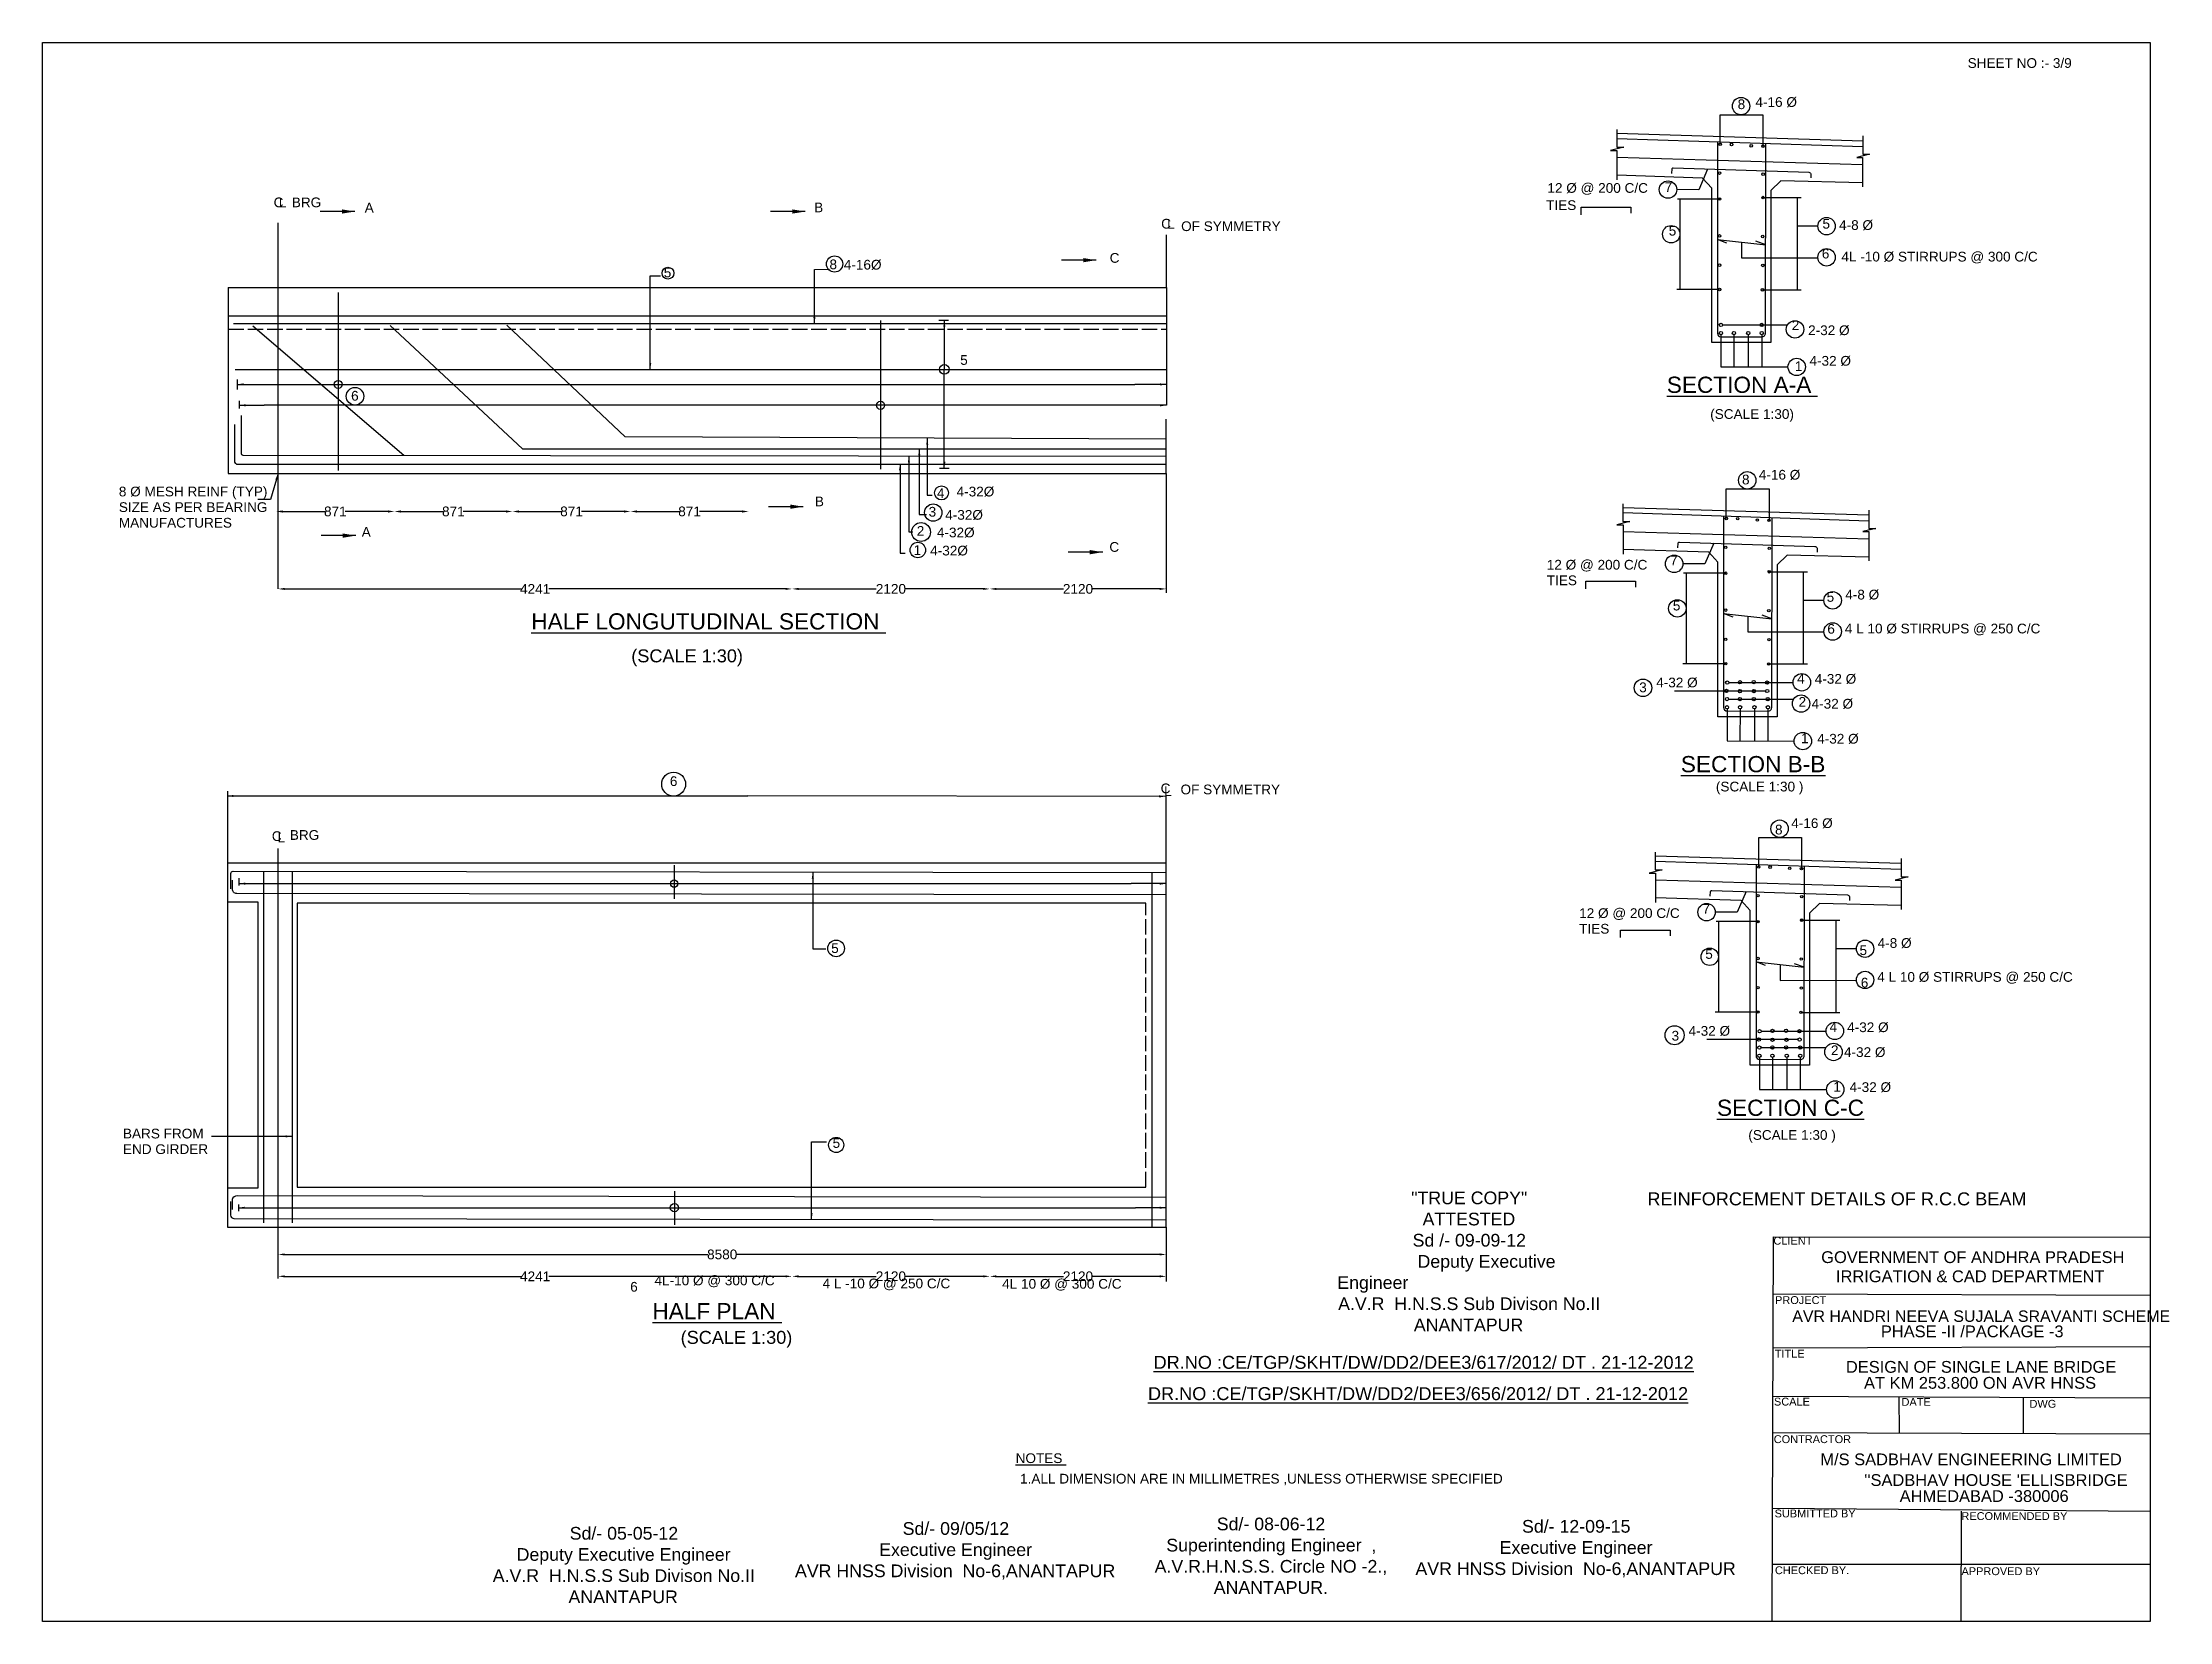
# Model space of a CAD drawing. Header units: millimetres. Extents: x 5124 to 8789118, y 2311 to 42418898.
# Drawn here: x 8772702 to 8789118, y 42406713 to 42418898 of the extents above.
import ezdxf

# ---------------------------------------------------------------- set-up
doc = ezdxf.new("R2010")
doc.units = ezdxf.units.MM
doc.header["$MEASUREMENT"] = 0
doc.linetypes.add('ACAD_ISO02W100', pattern=[15, 12, -3])
for name, color, linetype in [('DIMENSION', 7, 'Continuous'), ('DRAWING', 2, 'Continuous'), ('TEXT', 7, 'Continuous')]:
    doc.layers.add(name, color=color, linetype=linetype)
doc.styles.get("Standard").update_dxf_attribs({"font": 'arial.ttf', "height": 75})
doc.dimstyles.get("Standard").update_dxf_attribs({"dimtxt": 75, "dimasz": 50, "dimexe": 0.18, "dimexo": 0.0625, "dimgap": 0.09, "dimtad": 0, "dimdec": 0, "dimzin": 0, "dimdsep": 46, "dimtxsty": 'Standard', "dimcen": 0.09, "dimse1": 1, "dimse2": 1, "dimadec": 0, "dimazin": 0, "dimtfac": 1, "dimtdec": 0, "dimtofl": 0, "dimtmove": 0, "dimatfit": 3, "dimfxl": 1, "dimtolj": 1, "dimtzin": 0, "dimarcsym": 0})

# ---------------------------------------------------------------- blocks, each defined once
blk = doc.blocks.new('*D4')
at = {"layer": 'Defpoints', "color": 0, "transparency": 16777216}
for p in [(8774506, 42415279), (8775418, 42415279), (8775418, 42415279)]:
    blk.add_point(p, dxfattribs=at)
at = {"layer": 'DIMENSION', "color": 0, "lineweight": -2, "transparency": 16777216}
for p, q in [((8774556, 42415279), (8774886, 42415279)), ((8775368, 42415279), (8775038, 42415279))]:
    blk.add_line(p, q, dxfattribs=at)
at = {"layer": 'DIMENSION', "color": 0, "transparency": 16777216}
for points in [[(8774556, 42415287), (8774556, 42415270), (8774506, 42415279)], [(8775368, 42415287), (8775368, 42415270), (8775418, 42415279)]]:
    blk.add_solid(points, dxfattribs=at)
at = {"layer": 'DIMENSION', "color": 0, "transparency": 16777216, "insert": (8774962, 42415279), "char_height": 75, "attachment_point": 5}
blk.add_mtext('\\A1;871', dxfattribs=at)
blk = doc.blocks.new('*D5')
at = {"layer": 'Defpoints', "color": 0, "transparency": 16777216}
for p in [(8775418, 42415279), (8776329, 42415279), (8776329, 42415279)]:
    blk.add_point(p, dxfattribs=at)
at = {"layer": 'DIMENSION', "color": 0, "lineweight": -2, "transparency": 16777216}
for p, q in [((8775468, 42415279), (8775798, 42415279)), ((8776279, 42415279), (8775949, 42415279))]:
    blk.add_line(p, q, dxfattribs=at)
at = {"layer": 'DIMENSION', "color": 0, "transparency": 16777216}
for points in [[(8775468, 42415287), (8775468, 42415270), (8775418, 42415279)], [(8776279, 42415287), (8776279, 42415270), (8776329, 42415279)]]:
    blk.add_solid(points, dxfattribs=at)
at = {"layer": 'DIMENSION', "color": 0, "transparency": 16777216, "insert": (8775873, 42415279), "char_height": 75, "attachment_point": 5}
blk.add_mtext('\\A1;871', dxfattribs=at)
blk = doc.blocks.new('*D6')
at = {"layer": 'Defpoints', "color": 0, "transparency": 16777216}
for p in [(8776329, 42415279), (8777240, 42415279), (8777240, 42415279)]:
    blk.add_point(p, dxfattribs=at)
at = {"layer": 'DIMENSION', "color": 0, "lineweight": -2, "transparency": 16777216}
for p, q in [((8776379, 42415279), (8776709, 42415279)), ((8777190, 42415279), (8776861, 42415279))]:
    blk.add_line(p, q, dxfattribs=at)
at = {"layer": 'DIMENSION', "color": 0, "transparency": 16777216}
for points in [[(8776379, 42415287), (8776379, 42415270), (8776329, 42415279)], [(8777190, 42415287), (8777190, 42415270), (8777240, 42415279)]]:
    blk.add_solid(points, dxfattribs=at)
at = {"layer": 'DIMENSION', "color": 0, "transparency": 16777216, "insert": (8776785, 42415279), "char_height": 75, "attachment_point": 5}
blk.add_mtext('\\A1;871', dxfattribs=at)
blk = doc.blocks.new('*D7')
at = {"layer": 'Defpoints', "color": 0, "transparency": 16777216}
for p in [(8777240, 42415279), (8778152, 42415279), (8778152, 42415279)]:
    blk.add_point(p, dxfattribs=at)
at = {"layer": 'DIMENSION', "color": 0, "lineweight": -2, "transparency": 16777216}
for p, q in [((8777290, 42415279), (8777620, 42415279)), ((8778102, 42415279), (8777772, 42415279))]:
    blk.add_line(p, q, dxfattribs=at)
at = {"layer": 'DIMENSION', "color": 0, "transparency": 16777216}
for points in [[(8777290, 42415287), (8777290, 42415270), (8777240, 42415279)], [(8778102, 42415287), (8778102, 42415270), (8778152, 42415279)]]:
    blk.add_solid(points, dxfattribs=at)
at = {"layer": 'DIMENSION', "color": 0, "transparency": 16777216, "insert": (8777696, 42415279), "char_height": 75, "attachment_point": 5}
blk.add_mtext('\\A1;871', dxfattribs=at)
blk = doc.blocks.new('*D8')
at = {"layer": 'Defpoints', "color": 0, "transparency": 16777216}
for p in [(8774521, 42414686), (8778487, 42414686), (8778487, 42414681)]:
    blk.add_point(p, dxfattribs=at)
at = {"layer": 'DIMENSION', "color": 0, "lineweight": -2, "transparency": 16777216}
for p, q in [((8774571, 42414681), (8776398, 42414681)), ((8778437, 42414681), (8776611, 42414681))]:
    blk.add_line(p, q, dxfattribs=at)
at = {"layer": 'DIMENSION', "color": 0, "transparency": 16777216}
for points in [[(8774571, 42414689), (8774571, 42414673), (8774521, 42414681)], [(8778437, 42414689), (8778437, 42414673), (8778487, 42414681)]]:
    blk.add_solid(points, dxfattribs=at)
at = {"layer": 'DIMENSION', "color": 0, "transparency": 16777216, "insert": (8776504, 42414681), "char_height": 75, "attachment_point": 5}
blk.add_mtext('\\A1;4241', dxfattribs=at)
blk = doc.blocks.new('*D9')
at = {"layer": 'Defpoints', "color": 0, "transparency": 16777216}
for p in [(8778487, 42414681), (8780013, 42414681), (8780013, 42414681)]:
    blk.add_point(p, dxfattribs=at)
at = {"layer": 'DIMENSION', "color": 0, "lineweight": -2, "transparency": 16777216}
for p, q in [((8778537, 42414681), (8779137, 42414681)), ((8779963, 42414681), (8779363, 42414681))]:
    blk.add_line(p, q, dxfattribs=at)
at = {"layer": 'DIMENSION', "color": 0, "transparency": 16777216}
for points in [[(8778537, 42414689), (8778537, 42414673), (8778487, 42414681)], [(8779963, 42414689), (8779963, 42414673), (8780013, 42414681)]]:
    blk.add_solid(points, dxfattribs=at)
at = {"layer": 'DIMENSION', "color": 0, "transparency": 16777216, "insert": (8779250, 42414681), "char_height": 75, "attachment_point": 5}
blk.add_mtext('\\A1;2120', dxfattribs=at)
blk = doc.blocks.new('*D10')
at = {"layer": 'Defpoints', "color": 0, "transparency": 16777216}
for p in [(8780013, 42414681), (8781375, 42414681), (8781375, 42414681)]:
    blk.add_point(p, dxfattribs=at)
at = {"layer": 'DIMENSION', "color": 0, "lineweight": -2, "transparency": 16777216}
for p, q in [((8780063, 42414681), (8780581, 42414681)), ((8781325, 42414681), (8780806, 42414681))]:
    blk.add_line(p, q, dxfattribs=at)
at = {"layer": 'DIMENSION', "color": 0, "transparency": 16777216}
for points in [[(8780063, 42414689), (8780063, 42414673), (8780013, 42414681)], [(8781325, 42414689), (8781325, 42414673), (8781375, 42414681)]]:
    blk.add_solid(points, dxfattribs=at)
at = {"layer": 'DIMENSION', "color": 0, "transparency": 16777216, "insert": (8780694, 42414681), "char_height": 75, "attachment_point": 5}
blk.add_mtext('\\A1;2120', dxfattribs=at)
blk = doc.blocks.new('*D11')
at = {"layer": 'Defpoints', "color": 0, "transparency": 16777216}
for p in [(8774521, 42409381), (8778487, 42409381), (8778487, 42409376)]:
    blk.add_point(p, dxfattribs=at)
at = {"layer": 'DIMENSION', "color": 0, "lineweight": -2, "transparency": 16777216}
for p, q in [((8774571, 42409376), (8776398, 42409376)), ((8778437, 42409376), (8776611, 42409376))]:
    blk.add_line(p, q, dxfattribs=at)
at = {"layer": 'DIMENSION', "color": 0, "transparency": 16777216}
for points in [[(8774571, 42409384), (8774571, 42409368), (8774521, 42409376)], [(8778437, 42409384), (8778437, 42409368), (8778487, 42409376)]]:
    blk.add_solid(points, dxfattribs=at)
at = {"layer": 'DIMENSION', "color": 0, "transparency": 16777216, "insert": (8776504, 42409376), "char_height": 75, "attachment_point": 5}
blk.add_mtext('\\A1;4241', dxfattribs=at)
blk = doc.blocks.new('*D12')
at = {"layer": 'Defpoints', "color": 0, "transparency": 16777216}
for p in [(8778487, 42409376), (8780013, 42409376), (8780013, 42409376)]:
    blk.add_point(p, dxfattribs=at)
at = {"layer": 'DIMENSION', "color": 0, "lineweight": -2, "transparency": 16777216}
for p, q in [((8778537, 42409376), (8779137, 42409376)), ((8779963, 42409376), (8779363, 42409376))]:
    blk.add_line(p, q, dxfattribs=at)
at = {"layer": 'DIMENSION', "color": 0, "transparency": 16777216}
for points in [[(8778537, 42409384), (8778537, 42409368), (8778487, 42409376)], [(8779963, 42409384), (8779963, 42409368), (8780013, 42409376)]]:
    blk.add_solid(points, dxfattribs=at)
at = {"layer": 'DIMENSION', "color": 0, "transparency": 16777216, "insert": (8779250, 42409376), "char_height": 75, "attachment_point": 5}
blk.add_mtext('\\A1;2120', dxfattribs=at)
blk = doc.blocks.new('*D13')
at = {"layer": 'Defpoints', "color": 0, "transparency": 16777216}
for p in [(8780013, 42409376), (8781375, 42409376), (8781375, 42409376)]:
    blk.add_point(p, dxfattribs=at)
at = {"layer": 'DIMENSION', "color": 0, "lineweight": -2, "transparency": 16777216}
for p, q in [((8780063, 42409376), (8780581, 42409376)), ((8781325, 42409376), (8780806, 42409376))]:
    blk.add_line(p, q, dxfattribs=at)
at = {"layer": 'DIMENSION', "color": 0, "transparency": 16777216}
for points in [[(8780063, 42409384), (8780063, 42409368), (8780013, 42409376)], [(8781325, 42409384), (8781325, 42409368), (8781375, 42409376)]]:
    blk.add_solid(points, dxfattribs=at)
at = {"layer": 'DIMENSION', "color": 0, "transparency": 16777216, "insert": (8780694, 42409376), "char_height": 75, "attachment_point": 5}
blk.add_mtext('\\A1;2120', dxfattribs=at)
blk = doc.blocks.new('*D14')
at = {"layer": 'Defpoints', "color": 0, "transparency": 16777216}
for p in [(8774521, 42409554), (8781375, 42409546), (8781375, 42409545)]:
    blk.add_point(p, dxfattribs=at)
at = {"layer": 'DIMENSION', "color": 0, "lineweight": -2, "transparency": 16777216}
for p, q in [((8774571, 42409545), (8777836, 42409545)), ((8781325, 42409545), (8778060, 42409545))]:
    blk.add_line(p, q, dxfattribs=at)
at = {"layer": 'DIMENSION', "color": 0, "transparency": 16777216}
for points in [[(8774571, 42409553), (8774571, 42409537), (8774521, 42409545)], [(8781325, 42409553), (8781325, 42409537), (8781375, 42409545)]]:
    blk.add_solid(points, dxfattribs=at)
at = {"layer": 'DIMENSION', "color": 0, "transparency": 16777216, "insert": (8777948, 42409545), "char_height": 75, "attachment_point": 5}
blk.add_mtext('\\A1;8580', dxfattribs=at)

msp = doc.modelspace()

# ---------------------------------------------------------------- linework, layer by layer
at = {"layer": 'DIMENSION', "color": 0}
msp.add_lwpolyline([(8774521.4, 42414680.9), (8774521.4, 42417505.8)], dxfattribs=at)
for centre, radius in [((8778815.2, 42417188.8), 62.7), ((8777529.3, 42417117.8), 45.8), ((8775113.8, 42416167.7), 68.1), ((8779640.5, 42415422.1), 54.2), ((8779576.6, 42415270.2), 67.1), ((8779482.7, 42415120.3), 72.8), ((8779457.7, 42414981.3), 59.8), ((8777573.1, 42413174.7), 92.3), ((8778827.2, 42411907.1), 64.5), ((8778827.9, 42410389.8), 58.7)]:
    msp.add_circle(centre, radius, dxfattribs=at)
at = {"layer": 'DRAWING', "color": 0}
msp.add_lwpolyline([(8772702, 42418897.6), (8788968.6, 42418897.6), (8788968.6, 42406712.8), (8772702, 42406712.8)], close=True, dxfattribs=at)
for points in [[(8785650.8, 42418112.3), (8785650.8, 42418340.3), (8785980.7, 42418340.3), (8785980.7, 42418098)], [(8784852.3, 42418225.6), (8784852.3, 42418089.9), (8784906.4, 42418089.9), (8784804.6, 42418064.7), (8784853.3, 42418064.7), (8784853.3, 42417838.3)], [(8784852.3, 42418198.2), (8786750.8, 42418140)], [(8784852.3, 42418157.8), (8786750.8, 42418094.9)], [(8786750.8, 42418177.1), (8786750.8, 42418035.6), (8786803.9, 42418035.6), (8786704.6, 42418011), (8786749.8, 42418011), (8786749.8, 42417784.6)], [(8784853.3, 42418011.9), (8786749.8, 42417955.3)], [(8785553.7, 42417921.3), (8785485.1, 42417761.9), (8785315.3, 42417762.5)], [(8786749.8, 42417814.3), (8786119.5, 42417829.3), (8786042, 42417754.7), (8786042, 42416582.3), (8785585.2, 42416582.3), (8785585.2, 42417774.6), (8785515, 42417851.7), (8784853.3, 42417874.3)], [(8785648.2, 42417690), (8785321.3, 42417690)], [(8785340, 42417690), (8785340, 42416991.9)], [(8785976, 42417701.3), (8786276.7, 42417701.3)], [(8786244.8, 42417701.3), (8786244.8, 42416989.5)], [(8781376.6, 42417006.6), (8781376.6, 42417413.6)], [(8786404.4, 42417480.5), (8786244.8, 42417480.5)], [(8785702.5, 42417350.2), (8785630.1, 42417378.8), (8786002.5, 42417337.5), (8785927.2, 42417365.3)], [(8785816.3, 42417358.1), (8785816.3, 42417236.6), (8786404.5, 42417237)], [(8774135.8, 42417006.6), (8774135.8, 42415573.1), (8781374.5, 42415573.1), (8781374.5, 42415991.1)], [(8774135.8, 42417006.6), (8781376.6, 42417006.6), (8781376.6, 42416098.1)], [(8774983.6, 42416967.7), (8774983.6, 42415594.9)], [(8785645.8, 42416991.9), (8785315.2, 42416991.9)], [(8785977.6, 42416989.5), (8786276.8, 42416989.5)], [(8774135.8, 42416787.6), (8781376.6, 42416787.6)], [(8779170.3, 42416752.7), (8779170.3, 42415605.3)], [(8779620.8, 42416753.9), (8779695.7, 42416753.9)], [(8774176.2, 42416728.5), (8781376.6, 42416728.5)], [(8774326, 42416712.4), (8775490.1, 42415712.2)], [(8775384.4, 42416713), (8776406.5, 42415761.4), (8781374.5, 42415761.4)], [(8781374.5, 42415835.6), (8777197.7, 42415854), (8776285.4, 42416715.7)], [(8785656, 42416642.3), (8785656, 42416395.5), (8786174.1, 42416394.6)], [(8785668.8, 42416718.4), (8786170.9, 42416719.3)], [(8785756.6, 42416642.3), (8785756.1, 42416395.3)], [(8785867.6, 42416642.3), (8785867.1, 42416395.1)], [(8785971.5, 42416642.3), (8785971.1, 42416394.9)], [(8774189.2, 42416374.9), (8781376.6, 42416374.9)], [(8774204.8, 42416298.5), (8774204.8, 42416220.2)], [(8774219, 42416132.7), (8774219, 42416072.7)], [(8779625.3, 42415612.2), (8779699.5, 42415612.2)], [(8781374.5, 42415573.1), (8781374.5, 42414651.5)], [(8785698.1, 42415224.5), (8785698.1, 42415452.5), (8786028.1, 42415452.5), (8786028.1, 42415210.2)], [(8784899.7, 42415337.8), (8784899.7, 42415202.1), (8784953.8, 42415202.1), (8784852, 42415176.9), (8784900.7, 42415176.9), (8784900.7, 42414950.5)], [(8784899.7, 42415310.4), (8786798.2, 42415252.2)], [(8786798.2, 42415289.4), (8786798.2, 42415147.8), (8786851.3, 42415147.8), (8786752, 42415123.2), (8786797.2, 42415123.2), (8786797.2, 42414896.8)], [(8784899.7, 42415270), (8786798.2, 42415207.1)], [(8784900.7, 42415124.1), (8786797.2, 42415067.5)], [(8786797.2, 42414926.5), (8786166.9, 42414941.5), (8786089.4, 42414866.9), (8786089.4, 42413694.5), (8785632.5, 42413694.5), (8785632.5, 42414886.8), (8785562.4, 42414963.9), (8784900.7, 42414986.5)], [(8785601.1, 42415033.5), (8785532.5, 42414874.1), (8785362.7, 42414874.7)], [(8785695.5, 42414802.2), (8785368.7, 42414802.2)], [(8785387.4, 42414802.2), (8785387.4, 42414104.1)], [(8786023.4, 42414813.5), (8786324.1, 42414813.5)], [(8786292.2, 42414813.5), (8786292.2, 42414101.8)], [(8785749.9, 42414462.4), (8785677.5, 42414491), (8786049.9, 42414449.7), (8785974.5, 42414477.5)], [(8785863.7, 42414470.3), (8785863.7, 42414348.8), (8786451.9, 42414349.2)], [(8786451.8, 42414592.7), (8786292.2, 42414592.7)], [(8785693.1, 42414104.1), (8785362.6, 42414104.1)], [(8786024.9, 42414101.8), (8786324.2, 42414101.8)], [(8786000.7, 42413893.3), (8785297.9, 42413893.3)], [(8785716.2, 42413830.6), (8786218.3, 42413831.5)], [(8785717.8, 42413958.6), (8786213.6, 42413958.6)], [(8785703.4, 42413754.6), (8785703.4, 42413507.7), (8786221.5, 42413506.8)], [(8785803.9, 42413754.6), (8785803.5, 42413507.5)], [(8785914.9, 42413754.6), (8785914.5, 42413507.3)], [(8786018.9, 42413754.6), (8786018.4, 42413507.1)], [(8774130.8, 42413119.7), (8774130.8, 42409756), (8781375.2, 42409756)], [(8781375.2, 42412321.1), (8781375.2, 42413092.9)], [(8774521.6, 42409997.3), (8774521.6, 42412678)], [(8785149.8, 42412649.2), (8785149.8, 42412513.5), (8785203.9, 42412513.5), (8785102.1, 42412488.3), (8785150.8, 42412488.3), (8785150.8, 42412261.9)], [(8785948.2, 42412535.8), (8785948.2, 42412763.9), (8786278.1, 42412763.9), (8786278.1, 42412521.6)], [(8774130.8, 42412566.7), (8781375.2, 42412566.7)], [(8774407.7, 42412501.5), (8774407.7, 42409788.3)], [(8774628.3, 42412501.5), (8774628.3, 42409788.3)], [(8777577, 42412548), (8777577, 42412290)], [(8781264.9, 42412491.9), (8781264.9, 42409756)], [(8785149.8, 42412621.7), (8787048.3, 42412563.5)], [(8785149.8, 42412581.3), (8787048.3, 42412518.4)], [(8787048.3, 42412600.7), (8787048.3, 42412459.2), (8787101.4, 42412459.2), (8787002.1, 42412434.6), (8787047.2, 42412434.6), (8787047.2, 42412208.2)], [(8774217.5, 42412447.8), (8774217.5, 42412392.6)], [(8781375.2, 42409756), (8781375.2, 42412321.1)], [(8785150.8, 42412435.5), (8787047.2, 42412378.9)], [(8785851.2, 42412344.9), (8785782.5, 42412185.5), (8785612.8, 42412186.1)], [(8774130.8, 42410059.5), (8774366.8, 42410059.5), (8774366.8, 42412264.1), (8774130.8, 42412264.1)], [(8781216.9, 42412254.9), (8774667.4, 42412254.9), (8774667.4, 42410063.1), (8781216.9, 42410063.1)], [(8787047.2, 42412237.9), (8786417, 42412252.9), (8786339.4, 42412178.3), (8786339.4, 42411005.9), (8785882.6, 42411005.9), (8785882.6, 42412198.2), (8785812.4, 42412275.3), (8785150.8, 42412297.8)], [(8785945.6, 42412113.6), (8785618.8, 42412113.6)], [(8785637.5, 42412113.6), (8785637.5, 42411415.5)], [(8786273.4, 42412124.8), (8786574.1, 42412124.8)], [(8786542.2, 42412124.8), (8786542.2, 42411413.1)], [(8786701.9, 42411904.1), (8786542.2, 42411904.1)], [(8786000, 42411773.8), (8785927.6, 42411802.4), (8786299.9, 42411761.1), (8786224.6, 42411788.9)], [(8786113.7, 42411781.7), (8786113.7, 42411660.2), (8786702, 42411660.6)], [(8785943.2, 42411415.5), (8785612.6, 42411415.5)], [(8786275, 42411413.1), (8786574.3, 42411413.1)], [(8786251.2, 42411202.7), (8785548.4, 42411202.7)], [(8785968.3, 42411268.1), (8786470.7, 42411268.1)], [(8785953.4, 42411065.9), (8785953.4, 42410819), (8786471.5, 42410818.2)], [(8785966.3, 42411141.9), (8786468.4, 42411142.9)], [(8786054, 42411065.9), (8786053.6, 42410818.9)], [(8786165, 42411065.9), (8786164.6, 42410818.7)], [(8786268.9, 42411065.9), (8786268.5, 42410818.5)], [(8777579.2, 42410032.8), (8777579.2, 42409773.9)], [(8774213.4, 42409931.4), (8774213.4, 42409879.5)], [(8774520.4, 42409359.1), (8774521.6, 42409997.3)], [(8781375.2, 42409756), (8781375.2, 42409335.2)]]:
    msp.add_lwpolyline(points, dxfattribs=at)
for points in [[(8785630.1, 42418132), (8785630.1, 42416652.9, 0.4228109), (8785656.4, 42416627.5), (8785971.4, 42416625.6, 0.4174109), (8786001.2, 42416655.3), (8786004, 42418119.6)], [(8785277, 42417886.9), (8785278.9, 42417922.3, -0.4579988), (8785288.8, 42417929.8), (8786334.7, 42417896.2, -0.3090235), (8786351.4, 42417884), (8786351.4, 42417853.4)], [(8774183.4, 42415949), (8774183.4, 42415665.2, 0.3414344), (8774199, 42415645), (8781374.5, 42415645)], [(8774235, 42416019.2), (8774235, 42415726, 0.3987059), (8774246.8, 42415713.5), (8781374.5, 42415705.9)], [(8785677.5, 42415244.2), (8785677.5, 42413765.1, 0.4228109), (8785703.7, 42413739.7), (8786018.8, 42413737.8, 0.4174109), (8786048.6, 42413767.5), (8786051.3, 42415231.8)], [(8785324.4, 42414999.1), (8785326.3, 42415034.5, -0.4579988), (8785336.1, 42415042.1), (8786382.1, 42415008.4, -0.3090235), (8786398.8, 42414996.2), (8786398.8, 42414965.7)], [(8774155.3, 42412367.7), (8774155.3, 42412484.9, -0.431051), (8774173.2, 42412501.8), (8781375.2, 42412491.7)], [(8785927.6, 42412555.6), (8785927.6, 42411076.5, 0.4228109), (8785953.8, 42411051), (8786268.9, 42411049.2, 0.4174109), (8786298.7, 42411078.9), (8786301.4, 42412543.2)], [(8781375.2, 42412321.1), (8774201.7, 42412329.3, -0.4205825), (8774167.2, 42412364.6, 0.0114203), (8774167.2, 42412432.4, -1.0231044)], [(8785574.5, 42412310.5), (8785576.4, 42412345.8, -0.4579988), (8785586.2, 42412353.4), (8786632.2, 42412319.8, -0.3090235), (8786648.9, 42412307.6), (8786648.9, 42412277)], [(8774153.7, 42409954.5), (8774153.7, 42409847.4, 0.4281186), (8774179.5, 42409822.8), (8781375.2, 42409810.9)], [(8781375.2, 42409984.4), (8774205.5, 42409997.9, 0.3273787), (8774165.8, 42409969), (8774165.8, 42409890.7)]]:
    msp.add_lwpolyline(points, format="xyb", dxfattribs=at)
at = {"layer": 'DRAWING', "color": 0, "linetype": 'ACAD_ISO02W100', "ltscale": 10}
for points in [[(8774135.8, 42416685.2), (8781376.6, 42416685.2)], [(8781216.9, 42410063.1), (8781216.9, 42412254.9)]]:
    msp.add_lwpolyline(points, dxfattribs=at)
at = {"layer": 'DRAWING', "color": 0}
for centre, radius in [((8785812.1, 42418407), 67.2), ((8785650.8, 42418112.3), 9.59), ((8785738.6, 42418110.6), 9.59), ((8785890.3, 42418100.6), 9.59), ((8785980.7, 42418098), 9.59), ((8785248.1, 42417762.7), 67.2), ((8785645.8, 42417890), 9.59), ((8785982.6, 42417882.1), 9.59), ((8785645.8, 42417690), 9.59), ((8785981.9, 42417701.3), 9.59), ((8785272.7, 42417418.5), 67.2), ((8785645.8, 42417405.4), 9.59), ((8785979.2, 42417400.9), 9.59), ((8786471.7, 42417480.5), 67.2), ((8786471.7, 42417240.2), 67.2), ((8785645.8, 42417179.9), 9.59), ((8785980, 42417177.5), 9.59), ((8785645.8, 42416991.9), 9.59), ((8785977.6, 42416989.5), 9.59), ((8785656, 42416718.4), 12.8), ((8785656, 42416655.2), 12.8), ((8785756.6, 42416655.2), 12.8), ((8785867.6, 42416655.2), 12.8), ((8785971, 42416718.1), 12.8), ((8785971.5, 42416655.2), 12.8), ((8786228.1, 42416684), 67.2), ((8786241.3, 42416394.5), 67.2), ((8774983.6, 42416259.3), 30.3), ((8779662.4, 42416374.9), 37.5), ((8779170.3, 42416098.1), 31.4), ((8785859.4, 42415519.2), 67.2), ((8785698.1, 42415224.5), 9.59), ((8785786, 42415222.8), 9.59), ((8785937.7, 42415212.8), 9.59), ((8786028.1, 42415210.2), 9.59), ((8785693.1, 42415002.2), 9.59), ((8786029.9, 42414994.3), 9.59), ((8785295.5, 42414874.9), 67.2), ((8785693.1, 42414802.2), 9.59), ((8786029.2, 42414813.5), 9.59), ((8786519.1, 42414592.7), 67.2), ((8785320.1, 42414530.7), 67.2), ((8785693.1, 42414517.6), 9.59), ((8786026.5, 42414513.1), 9.59), ((8785693.1, 42414292.1), 9.59), ((8786027.4, 42414289.7), 9.59), ((8786519.1, 42414352.4), 67.2), ((8785055.2, 42413917.9), 67.2), ((8785693.1, 42414104.1), 9.59), ((8785705, 42413958.6), 12.8), ((8785803.7, 42413961.1), 12.8), ((8785909.3, 42413961.7), 12.8), ((8786012.4, 42413958), 12.8), ((8786024.9, 42414101.8), 9.59), ((8786280.8, 42413960.4), 67.2), ((8785699.4, 42413894.5), 12.8), ((8785703.4, 42413830.6), 12.8), ((8785803.1, 42413892), 12.8), ((8785803.2, 42413830.7), 12.8), ((8785910.5, 42413830.9), 12.8), ((8785911.1, 42413892.6), 12.8), ((8786013.6, 42413893.3), 12.8), ((8786018.4, 42413830.3), 12.8), ((8786275.5, 42413796.2), 67.2), ((8785703.4, 42413767.4), 12.8), ((8785803.9, 42413767.4), 12.8), ((8785914.9, 42413767.4), 12.8), ((8786018.9, 42413767.4), 12.8), ((8786288.7, 42413506.7), 67.2), ((8786109.5, 42412830.6), 67.2), ((8785948.2, 42412535.8), 9.59), ((8786036, 42412534.1), 9.59), ((8786187.7, 42412524.1), 9.59), ((8786278.1, 42412521.6), 9.59), ((8777577, 42412406.7), 28.2), ((8785943.2, 42412313.6), 9.59), ((8785545.5, 42412186.3), 67.2), ((8786280, 42412305.7), 9.59), ((8785943.2, 42412113.6), 9.59), ((8786279.3, 42412124.8), 9.59), ((8785570.2, 42411842.1), 67.2), ((8785943.2, 42411829), 9.59), ((8786276.6, 42411824.5), 9.59), ((8786769.1, 42411904.1), 67.2), ((8786769.1, 42411663.8), 67.2), ((8785943.2, 42411603.4), 9.59), ((8786277.4, 42411601.1), 9.59), ((8785943.2, 42411415.5), 9.59), ((8786275, 42411413.1), 9.59), ((8786535.7, 42411269.9), 67.2), ((8785949.9, 42411203.9), 12.8), ((8785955.5, 42411268.1), 12.8), ((8786053.6, 42411201.5), 12.8), ((8786054.2, 42411270.5), 12.8), ((8786159.8, 42411271.2), 12.8), ((8786161.6, 42411202.1), 12.8), ((8786262.8, 42411267.5), 12.8), ((8786264.1, 42411202.7), 12.8), ((8786525.6, 42411107.6), 67.2), ((8785953.4, 42411141.9), 12.8), ((8785953.4, 42411078.8), 12.8), ((8786053.9, 42411142.1), 12.8), ((8786054, 42411078.8), 12.8), ((8786159.8, 42411142.3), 12.8), ((8786165, 42411078.8), 12.8), ((8786268.4, 42411141.7), 12.8), ((8786268.9, 42411078.8), 12.8), ((8786538.8, 42410818), 67.2), ((8777579.2, 42409905.5), 31.7)]:
    msp.add_circle(centre, radius, dxfattribs=at)
at = {"layer": 'TEXT', "color": 0}
for points in [[(8784578.5, 42417568.5), (8784578.5, 42417626.8), (8784962.4, 42417626.8), (8784962.4, 42417582)], [(8784613.8, 42414681.7), (8784613.8, 42414740), (8784997.7, 42414740), (8784997.7, 42414695.2)], [(8784880.6, 42411989.8), (8784880.6, 42412048.1), (8785264.5, 42412048.1), (8785264.5, 42412003.2)], [(8786061, 42409241), (8788968.6, 42409231.3)], [(8786059.7, 42408823.4), (8788968.6, 42408833.9)], [(8786058.5, 42408451.5), (8788968.6, 42408439.2)], [(8787033.8, 42408167.6), (8787032.5, 42408447.4)], [(8787992.9, 42408163.4), (8787992.9, 42408440.8)], [(8786057.5, 42408170.8), (8788968.6, 42408160)], [(8786055.6, 42407587), (8788968.6, 42407563.8)], [(8787510.7, 42406712.8), (8787513, 42407563.8)], [(8786054.2, 42407154.4), (8788968.6, 42407154.5)]]:
    msp.add_lwpolyline(points, dxfattribs=at)
msp.add_lwpolyline([(8788968.6, 42406712.8), (8786052.8, 42406712.8), (8786062.4, 42409680), (8788968.6, 42409678)], close=True, dxfattribs=at)
msp.add_circle((8785299, 42411236.7), 73.7, dxfattribs=at)

# ---------------------------------------------------------------- texts
for s, height, p in [('SHEET NO :- 3/9', 75, (8787560.9, 42418702)), ('8', 75, (8785785.7, 42418384.1)), ('4-16 Ø', 75, (8785923, 42418401)), ('12 Ø @ 200 C/C', 75, (8784317.3, 42417737.9)), ('7', 75, (8785222.4, 42417743.9)), ('C', 75, (8774485.8, 42417626.7)), ('L', 75, (8774525.1, 42417625.2)), ('BRG', 75, (8774626, 42417626.7)), ('A', 75, (8775188.6, 42417585.8)), ('B', 75, (8778657.5, 42417587.6)), ('TIES', 75, (8784307.4, 42417605.3)), ('C', 75, (8781336, 42417461.9)), ('L', 75, (8781382, 42417461.9)), ('OF SYMMETRY ', 75, (8781490.1, 42417442.8)), ('5', 75, (8785253.6, 42417408)), ('5', 75, (8786440.3, 42417461.7)), ('4-8 Ø', 75, (8786568.5, 42417451.7)), ('C', 75, (8780938.8, 42417198)), ('6', 75, (8786435.2, 42417231.3)), ('4L -10 Ø STIRRUPS @ 300 C/C ', 75, (8786586.4, 42417207.9)), ('5', 75, (8777496.9, 42417085.4)), ('8', 75, (8778776, 42417148.2)), ('4-16Ø', 75, (8778886.6, 42417145.7)), ('2', 75, (8786203.2, 42416678.6)), ('2-32 Ø', 75, (8786329.4, 42416639.7)), ('5', 75, (8779784.9, 42416410.4)), ('5', 75, (8779784.9, 42416410.4)), ('1', 75, (8786226.7, 42416362.5)), ('4-32 Ø', 75, (8786340, 42416403.9)), ('%%USECTION A-A ', 125, (8785238.7, 42416194.1)), (' 6', 75, (8775054.5, 42416134.2)), ('(SCALE 1:30)', 75, (8785573.7, 42415993.2)), ('8 Ø MESH REINF (TYP)', 75, (8773291, 42415395.2)), ('4', 75, (8779605.2, 42415382.8)), ('4-32Ø', 75, (8779757.1, 42415394.8)), ('8', 75, (8785819.2, 42415487.8)), ('4-16 Ø', 75, (8785949, 42415524.6)), ('SIZE AS PER BEARING', 75, (8773291, 42415274.8)), ('B', 75, (8778663.1, 42415318.8)), ('3', 75, (8779541.2, 42415239)), ('4-32Ø', 75, (8779669.1, 42415215)), ('MANUFACTURES ', 75, (8773291, 42415154.3)), ('A', 75, (8775165.6, 42415083.7)), ('2', 75, (8779449.3, 42415091.2)), ('4-32Ø', 75, (8779605.2, 42415079.2)), ('1', 75, (8779425.3, 42414943.4)), ('4-32Ø ', 75, (8779553.2, 42414939.4)), ('C', 75, (8780936.2, 42414967.4)), ('TIES', 75, (8784312.5, 42414709.7)), ('12 Ø @ 200 C/C', 75, (8784312.5, 42414830.2)), ('7', 75, (8785264.1, 42414863.1)), ('5', 75, (8786472.4, 42414581.9)), ('4-8 Ø', 75, (8786616.2, 42414599.7)), ('%%UHALF LONGUTUDINAL SECTION ', 125, (8776474.4, 42414368)), ('5', 75, (8785285.5, 42414515)), ('6', 75, (8786477.8, 42414335.6)), ('4 L 10 Ø STIRRUPS @ 250 C/C', 75, (8786612.8, 42414337.8)), ('(SCALE 1:30)', 100, (8777246.2, 42414114.5)), ('4-32 Ø', 75, (8785156.9, 42413921.5)), ('4', 75, (8786244.8, 42413951.1)), ('4-32 Ø', 75, (8786380.6, 42413949.4)), ('3', 75, (8785025.8, 42413884.1)), ('2', 75, (8786255.5, 42413771.7)), ('4-32 Ø', 75, (8786356.3, 42413757.6)), ('1', 75, (8786274.3, 42413490.5)), ('4-32 Ø', 75, (8786399.5, 42413487.5)), ('%%USECTION B-B', 125, (8785347.1, 42413266.4)), ('6', 75, (8777543.9, 42413160)), ('C', 75, (8781332.1, 42413104.4)), ('L ', 75, (8781358.6, 42413083.4)), ('OF SYMMETRY ', 75, (8781485.6, 42413096.1)), ('(SCALE 1:30 )', 75, (8785617.6, 42413118.3)), ('BRG ', 75, (8774610.7, 42412744.5)), ('8', 75, (8786073.9, 42412786.5)), ('4-16 Ø', 75, (8786199.1, 42412835.9)), ('C', 75, (8774471.6, 42412735.8)), ('L', 75, (8774516.8, 42412725.4)), ('12 Ø @ 200 C/C', 75, (8784562.5, 42412141.6)), ('7', 75, (8785514.2, 42412174.5)), ('TIES', 75, (8784562.5, 42412021.1)), ('5', 75, (8778789.1, 42411871.2)), ('5', 75, (8785535.6, 42411826.4)), ('5', 75, (8786726.3, 42411855.5)), ('4-8 Ø', 75, (8786866.2, 42411911)), ('6', 75, (8786736.2, 42411605.2)), ('4 L 10 Ø STIRRUPS @ 250 C/C', 75, (8786862.9, 42411649.2)), ('4', 75, (8786494.9, 42411262.4)), ('4-32 Ø', 75, (8786630.7, 42411260.8)), ('3', 75, (8785275.8, 42411195.5)), ('4-32 Ø', 75, (8785407, 42411232.9)), ('2', 75, (8786505.6, 42411083)), ('4-32 Ø', 75, (8786606.4, 42411069)), ('1', 75, (8786524.4, 42410801.9)), ('4-32 Ø', 75, (8786649.6, 42410798.9)), ('%%USECTION C-C', 125, (8785625.9, 42410614.6)), ('BARS FROM ', 75, (8773322.5, 42410440.4)), ('END GIRDER ', 75, (8773322.5, 42410320)), ('5', 75, (8778800, 42410367.7)), ('(SCALE 1:30 )', 75, (8785867.7, 42410429.7)), ('REINFORCEMENT DETAILS OF R.C.C BEAM', 100, (8785089.2, 42409924)), ('CLIENT ', 60.56, (8786061.5, 42409620.6)), ('GOVERNMENT OF ANDHRA PRADESH ', 90.835, (8786430.5, 42409478.8)), ('4L-10 Ø @ 300 C/C', 75, (8777425.4, 42409307)), ('IRRIGATION & CAD DEPARTMENT ', 90.835, (8786544.4, 42409331)), ('6', 75, (8777237.8, 42409257.9)), ('4 L -10 Ø @ 250 C/C ', 75, (8778722.5, 42409283.7)), ('4L 10 Ø @ 300 C/C', 75, (8780108.8, 42409280.8)), ('PROJECT ', 60.56, (8786074.3, 42409162.5)), ('%%UHALF PLAN ', 125, (8777409.1, 42409044.8)), ('AVR HANDRI NEEVA SUJALA SRAVANTI SCHEME ', 88, (8786207.2, 42409024.7)), ('(SCALE 1:30)', 100, (8777627.2, 42408855.1)), ('PHASE -II /PACKAGE -3', 90.835, (8786890.8, 42408905.9)), ('%%UDR.NO :CE/TGP/SKHT/DW/DD2/DEE3/617/2012/ DT . 21-12-2012', 100, (8781277.7, 42408662.4)), ('TITLE ', 60.56, (8786071.9, 42408749.5)), ('DESIGN OF SINGLE LANE BRIDGE ', 90.835, (8786621.1, 42408632.1)), ('AT KM 253.800 ON AVR HNSS', 90.835, (8786761, 42408508.8)), ('%%UDR.NO :CE/TGP/SKHT/DW/DD2/DEE3/656/2012/ DT . 21-12-2012', 100, (8781234.4, 42408420.8)), ('SCALE ', 60.56, (8786065.8, 42408379)), ('DATE ', 60.56, (8787050.5, 42408376.8)), ('DWG', 60.56, (8788038.3, 42408362)), ('CONTRACTOR', 60.56, (8786064.1, 42408089.2)), ('%%UNOTES ', 75, (8780212.8, 42407935.2)), ('M/S SADBHAV ENGINEERING LIMITED ', 90.835, (8786424.1, 42407918.2)), ('1.ALL DIMENSION ARE IN MILLIMETRES ,UNLESS OTHERWISE SPECIFIED  ', 75, (8780247, 42407777)), ("''SADBHAV HOUSE 'ELLISBRIDGE ", 90.835, (8786762.6, 42407758.5)), ('AHMEDABAD -380006', 90.835, (8787036.1, 42407634.9)), ('SUBMITTED BY ', 60.557, (8786070.9, 42407515.9)), ('RECOMMENDED BY', 60.557, (8787512.8, 42407495.6)), ('CHECKED BY.', 60.557, (8786073.2, 42407077.8)), ('APPROVED BY ', 60.557, (8787513.4, 42407070.2))]:
    msp.add_text(s, height=height, dxfattribs=at).set_placement(p)
at = {"layer": 'TEXT', "color": 0, "char_height": 98, "attachment_point": 1}
for s, insert, width in [('\\A1;\\pi570.32;"TRUE COPY" \\P\\pi658.06;ATTESTED  \\P\\pi581.02;{\\C256;Sd /- 09-09-12\\P\\pi166.26; }Deputy Executive Engineer  \\P\\pi6.155;A.V.R  H.N.S.S Sub Divison No.II \\P\\pi590.61;ANANTAPUR ', (8782695.8, 42410030.6), 2023.85), ('\\pi600.04;Sd/- 05-05-12\\P\\pi190.56;Deputy Executive Engineer  \\P\\pi6.155;A.V.R  H.N.S.S Sub Divison No.II \\P\\pi590.61;ANANTAPUR ', (8776170.8, 42407442.1), 2023.85), ('\\pi831.52;Sd/- 09/05/12\\P\\pi650.53;Executive Engineer\\P\\pi0.49;AVR HNSS Division  No-6,ANANTAPUR ', (8778509.3, 42407479.2), 2471.703), ('\\pi480.16;Sd/- 08-06-12\\P\\pi90.602;Superintending Engineer  , \\P\\pi0.49;A.V.R.H.N.S.S. Circle NO -2., \\P\\pi456.8;ANANTAPUR.', (8781285.2, 42407514), 1784.099), ('\\pi823.1;Sd/- 12-09-15\\P\\pi650.53;Executive Engineer\\P\\pi0.49;AVR HNSS Division  No-6,ANANTAPUR ', (8783298.3, 42407495.8), 2471.703)]:
    msp.add_mtext(s, dxfattribs=dict(at, insert=insert, width=width))

# ---------------------------------------------------------------- dimensions: what is measured, and where the dimension line sits
at = {"layer": 'DIMENSION', "color": 0}
for base, p1, p2, text, picture, middle in [((8775417.6, 42415278.7), (8774506.2, 42415278.7), (8775417.6, 42415278.7), '871', '*D4', (8774961.9, 42415278.7)), ((8776329, 42415278.7), (8775417.6, 42415278.7), (8776329, 42415278.7), '871', '*D5', (8775873.3, 42415278.7)), ((8777240.5, 42415278.7), (8776329, 42415278.7), (8777240.5, 42415278.7), '871', '*D6', (8776784.7, 42415278.7)), ((8778151.9, 42415278.7), (8777240.5, 42415278.7), (8778151.9, 42415278.7), '871', '*D7', (8777696.2, 42415278.7)), ((8778487.4, 42414680.9), (8774521.4, 42414685.6), (8778487.4, 42414685.6), '4241', '*D8', (8776504.4, 42414680.9)), ((8780012.6, 42414680.9), (8778487.4, 42414680.9), (8780012.6, 42414680.9), '2120', '*D9', (8779250, 42414680.9)), ((8781374.5, 42414680.9), (8780012.6, 42414680.9), (8781374.5, 42414680.9), '2120', '*D10', (8780693.6, 42414680.9)), ((8781375.2, 42409544.9), (8774520.8, 42409553.6), (8781375.2, 42409545.6), '8580', '*D14', (8777948, 42409544.9)), ((8778487.4, 42409376), (8774521.4, 42409380.7), (8778487.4, 42409380.7), '4241', '*D11', (8776504.4, 42409376)), ((8780012.6, 42409376), (8778487.4, 42409376), (8780012.6, 42409376), '2120', '*D12', (8779250, 42409376)), ((8781374.5, 42409376), (8780012.6, 42409376), (8781374.5, 42409376), '2120', '*D13', (8780693.6, 42409376))]:
    dim = msp.add_linear_dim(base=base, p1=p1, p2=p2, text=text, dimstyle='Standard', dxfattribs=at)
    dim.commit()
    dim.dimension.update_dxf_attribs({"geometry": picture, "text_midpoint": middle})

# ---------------------------------------------------------------- leaders
for points, override in [([(8775112.7, 42417593.7), (8774845.3, 42417593.7)], {"dimasz": 100, "dimgap": 0.09, "dimtad": 0}), ([(8778589.1, 42417593.7), (8778321.8, 42417593.7)], {"dimasz": 100, "dimgap": 0.09, "dimtad": 0}), ([(8777392.2, 42416374.9), (8777392.2, 42417096.1), (8777471.6, 42417096.1)], {"dimgap": 0.09, "dimtad": 0}), ([(8778659.8, 42416728.5), (8778659.8, 42417145), (8778776, 42417148.2)], {"dimgap": 0.09, "dimtad": 0}), ([(8780834.1, 42417218.2), (8780566.7, 42417218.2)], {"dimasz": 100, "dimgap": 0.09, "dimtad": 0}), ([(8779530.3, 42415843.7), (8779530.3, 42415404.1), (8779568.3, 42415404.1)], {"dimgap": 0.09, "dimtad": 0}), ([(8779320.6, 42415645), (8779320.6, 42414956.2), (8779359.6, 42414956.2)], {"dimgap": 0.09, "dimtad": 0}), ([(8779388.8, 42415708), (8779388.8, 42415122.8), (8779419.2, 42415122.8)], {"dimgap": 0.09, "dimtad": 0}), ([(8779469.2, 42415761.4), (8779469.2, 42415256), (8779523.9, 42415256)], {"dimgap": 0.09, "dimtad": 0}), ([(8774521.4, 42415573.1), (8774461.4, 42415370.1), (8774363.2, 42415370.1)], {"dimgap": 0.09, "dimtad": 0}), ([(8778573.2, 42415315.7), (8778305.9, 42415315.7)], {"dimasz": 100, "dimgap": 0.09, "dimtad": 0}), ([(8775119.3, 42415092.5), (8774851.9, 42415092.5)], {"dimasz": 100, "dimgap": 0.09, "dimtad": 0}), ([(8780885.3, 42414964.6), (8780618, 42414964.6)], {"dimasz": 100, "dimgap": 0.09, "dimtad": 0}), ([(8774125.8, 42413083.3), (8778144.6, 42413083.3)], {"dimgap": 0.09, "dimtad": 0}), ([(8781370.3, 42413080), (8778144.6, 42413083.3)], {"dimgap": 0.09, "dimtad": 0}), ([(8778647.1, 42412495.5), (8778647.1, 42411903.1), (8778748.4, 42411903.1)], {"dimgap": 0.09, "dimtad": 0}), ([(8774628.3, 42410456), (8774005.9, 42410456)], {"dimgap": 0.09, "dimtad": 0}), ([(8778637.8, 42409815.4), (8778637.8, 42410414.9), (8778753.9, 42410414.9)], {"dimgap": 0.09, "dimtad": 0})]:
    msp.add_leader(points, dimstyle='Standard', override=override, dxfattribs=at)
at = {"layer": 'DRAWING', "color": 0}
for points, override in [([(8779662.4, 42416753.9), (8779662.4, 42416374.9)], {"dimgap": 0.09, "dimtad": 0}), ([(8774204.8, 42416259.3), (8781133.7, 42416259.3)], {"dimgap": 0.09, "dimtad": 0}), ([(8779662.4, 42415612.2), (8779662.4, 42416374.9)], {"dimasz": 50, "dimgap": 0.09, "dimtad": 0}), ([(8781376.6, 42416259.3), (8781133.7, 42416259.3)], {"dimgap": 0.09, "dimtad": 0}), ([(8774219, 42416098), (8774411.7, 42416098.1)], {"dimgap": 0.09, "dimtad": 0}), ([(8781376.6, 42416098.1), (8774411.7, 42416098.1)], {"dimgap": 0.09, "dimtad": 0}), ([(8774217.5, 42412406.7), (8781103.5, 42412406.7)], {"dimgap": 0.09, "dimtad": 0}), ([(8781375.2, 42412406.7), (8781103.5, 42412406.7)], {"dimgap": 0.09, "dimtad": 0}), ([(8774213.4, 42409905.5), (8781139.1, 42409905.5)], {"dimgap": 0.09, "dimtad": 0}), ([(8781375.2, 42409905.5), (8781139.1, 42409905.5)], {"dimgap": 0.09, "dimtad": 0})]:
    msp.add_leader(points, dimstyle='Standard', override=override, dxfattribs=at)

doc.saveas('drawing.dxf')
